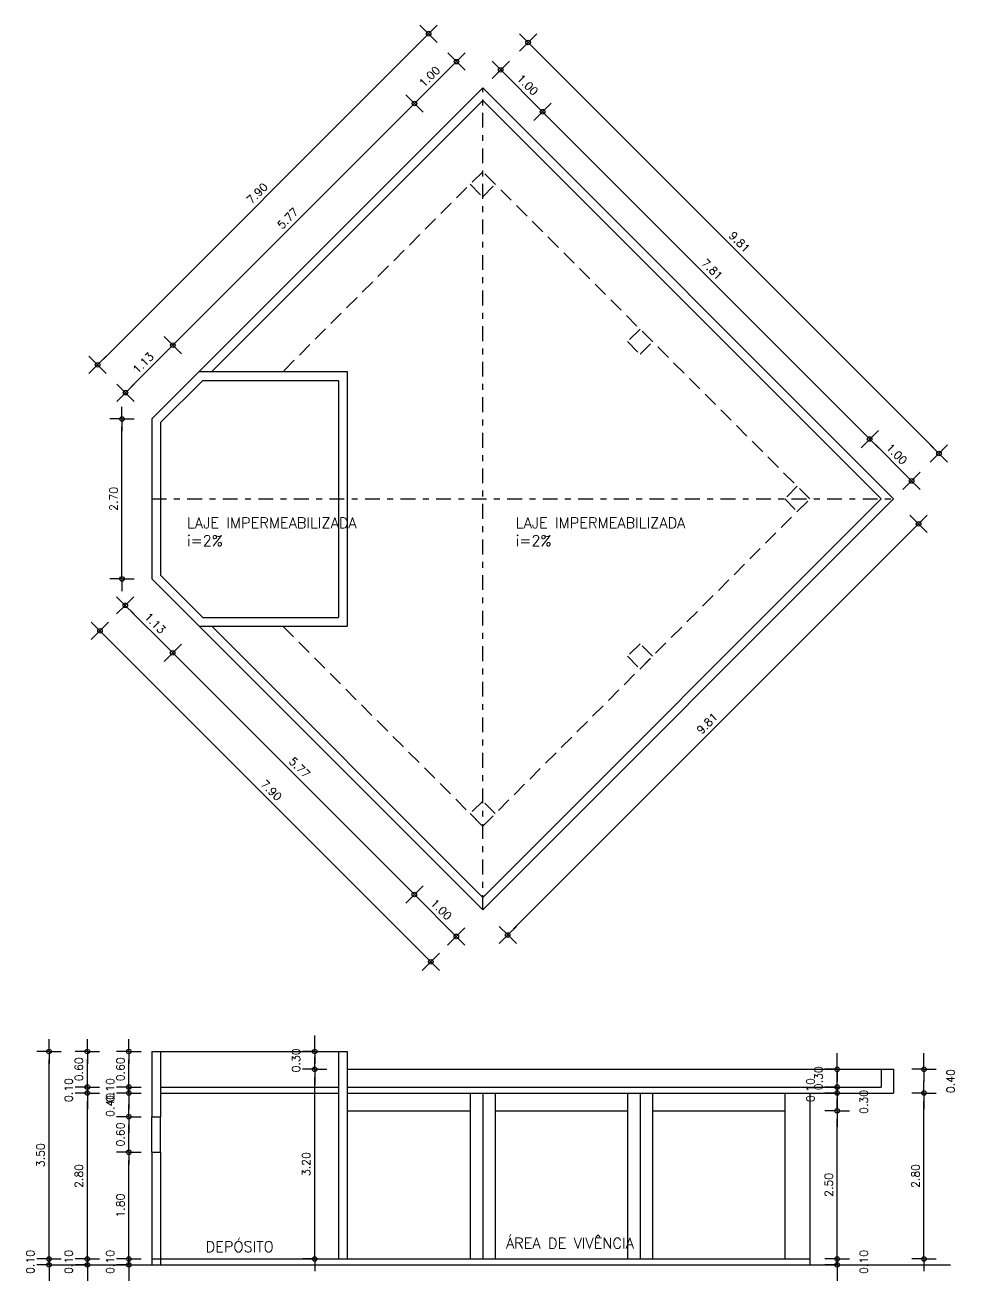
# Model space of a CAD drawing. Extents: x -599692 to 469028, y -9431878 to 9424999.
# Drawn here: x 2300.11 to 2315.82, y -463.92 to -442.73 of the extents above; entities that cross this region are included whole.
import ezdxf

# ---------------------------------------------------------------- set-up
doc = ezdxf.new("R2010")
doc.units = 0
doc.header["$LTSCALE"] = 0.5
doc.header["$MEASUREMENT"] = 0
doc.header["$PDMODE"] = 34
doc.linetypes.add('DASHDOT', pattern=[1, 0.5, -0.25, 0, -0.25])
doc.linetypes.add('DASHED', pattern=[0.75, 0.5, -0.25])
doc.layers.get('0').update_dxf_attribs({"linetype": 'CONTINUOUS'})
doc.layers.get('DEFPOINTS').update_dxf_attribs({"linetype": 'CONTINUOUS'})
for name, color, linetype in [('COTAS', 2, 'CONTINUOUS'), ('EIXO', 253, 'DASHDOT'), ('P1', 1, 'CONTINUOUS'), ('P3', 3, 'CONTINUOUS'), ('P4', 6, 'CONTINUOUS'), ('P6', 4, 'CONTINUOUS'), ('PROJEÇÃO', 1, 'DASHED'), ('TEXTO', 3, 'CONTINUOUS')]:
    doc.layers.add(name, color=color, linetype=linetype)
doc.styles.add('ROMANS', font='romans')
doc.dimstyles.new('BOLA50$0', dxfattribs={"dimscale": 0.5, "dimtxt": 0.25, "dimasz": 0.18, "dimexe": 0.18, "dimexo": 0.0625, "dimgap": 0.1, "dimtad": 1, "dimzin": 0, "dimdsep": 46, "dimtxsty": 'ROMANS', "dimblk1": 'BOLA', "dimblk2": 'BOLA', "dimsah": 1, "dimcen": 0.09, "dimse1": 1, "dimse2": 1, "dimclrt": 256, "dimadec": 0, "dimazin": 0, "dimtfac": 1, "dimtofl": 0, "dimtmove": 2, "dimatfit": 3, "dimldrblk": 'BOLA', "dimfxl": 1, "dimtolj": 1, "dimtzin": 0, "dimarcsym": 0})

# ---------------------------------------------------------------- blocks, each defined once
blk = doc.blocks.new('BOLA')
for q in [(-1.53, 0), (0, 1.53), (0, -1.53), (1.53, 0)]:
    blk.add_line((0, 0), q)
blk.add_circle((0, 0), 0.284)
blk = doc.blocks.new('*D313')
at = {"layer": 'COTAS', "color": 253, "lineweight": -2, "transparency": 16777216}
for p, q in [((2301.865, -463.413), (2301.865, -463.278)), ((2301.865, -463.783), (2301.865, -463.918))]:
    blk.add_line(p, q, dxfattribs=at)
at = {"layer": 'DEFPOINTS', "color": 0, "transparency": 16777216}
for p in [(2301.865, -463.548), (2302.252, -463.548), (2302.252, -463.648)]:
    blk.add_point(p, dxfattribs=at)
at = {"layer": 'COTAS', "color": 253, "lineweight": -2, "transparency": 16777216, "xscale": 0.135, "yscale": 0.135, "zscale": 0.135}
for p, rotation in [((2301.865, -463.548), 270), ((2301.865, -463.648), 90)]:
    blk.add_blockref('BOLA', p, dxfattribs=dict(at, rotation=rotation))
at = {"layer": 'COTAS', "transparency": 16777216, "insert": (2301.55, -463.598), "char_height": 0.135, "attachment_point": 5, "rotation": 90, "style": 'ROMANS'}
blk.add_mtext('\\A1;0.10', dxfattribs=at)
blk = doc.blocks.new('*D314')
at = {"layer": 'COTAS', "color": 253, "lineweight": -2, "transparency": 16777216}
blk.add_line((2301.865, -463.413), (2301.865, -461.883), dxfattribs=at)
at = {"layer": 'DEFPOINTS', "color": 0, "transparency": 16777216}
for p in [(2301.865, -461.748), (2302.252, -461.748), (2302.252, -463.548)]:
    blk.add_point(p, dxfattribs=at)
at = {"layer": 'COTAS', "color": 253, "lineweight": -2, "transparency": 16777216, "xscale": 0.135, "yscale": 0.135, "zscale": 0.135}
for p, rotation in [((2301.865, -461.748), 90), ((2301.865, -463.548), 270)]:
    blk.add_blockref('BOLA', p, dxfattribs=dict(at, rotation=rotation))
at = {"layer": 'COTAS', "transparency": 16777216, "insert": (2301.723, -462.648), "char_height": 0.135, "attachment_point": 5, "rotation": 90, "style": 'ROMANS'}
blk.add_mtext('\\A1;1.80', dxfattribs=at)
blk = doc.blocks.new('*D315')
at = {"layer": 'COTAS', "color": 253, "lineweight": -2, "transparency": 16777216}
blk.add_line((2301.865, -461.613), (2301.865, -461.283), dxfattribs=at)
at = {"layer": 'DEFPOINTS', "color": 0, "transparency": 16777216}
for p in [(2301.865, -461.148), (2302.252, -461.148), (2302.252, -461.748)]:
    blk.add_point(p, dxfattribs=at)
at = {"layer": 'COTAS', "color": 253, "lineweight": -2, "transparency": 16777216, "xscale": 0.135, "yscale": 0.135, "zscale": 0.135}
for p, rotation in [((2301.865, -461.148), 90), ((2301.865, -461.748), 270)]:
    blk.add_blockref('BOLA', p, dxfattribs=dict(at, rotation=rotation))
at = {"layer": 'COTAS', "transparency": 16777216, "insert": (2301.723, -461.448), "char_height": 0.135, "attachment_point": 5, "rotation": 90, "style": 'ROMANS'}
blk.add_mtext('\\A1;0.60', dxfattribs=at)
blk = doc.blocks.new('*D316')
at = {"layer": 'COTAS', "color": 253, "lineweight": -2, "transparency": 16777216}
for p, q in [((2301.865, -460.613), (2301.865, -460.478)), ((2301.865, -461.283), (2301.865, -461.418))]:
    blk.add_line(p, q, dxfattribs=at)
at = {"layer": 'DEFPOINTS', "color": 0, "transparency": 16777216}
for p in [(2301.865, -460.748), (2302.402, -460.748), (2302.252, -461.148)]:
    blk.add_point(p, dxfattribs=at)
at = {"layer": 'COTAS', "color": 253, "lineweight": -2, "transparency": 16777216, "xscale": 0.135, "yscale": 0.135, "zscale": 0.135}
for p, rotation in [((2301.865, -460.748), 270), ((2301.865, -461.148), 90)]:
    blk.add_blockref('BOLA', p, dxfattribs=dict(at, rotation=rotation))
at = {"layer": 'COTAS', "transparency": 16777216, "insert": (2301.55, -460.948), "char_height": 0.135, "attachment_point": 5, "rotation": 90, "style": 'ROMANS'}
blk.add_mtext('\\A1;0.40', dxfattribs=at)
blk = doc.blocks.new('*D317')
at = {"layer": 'COTAS', "color": 253, "lineweight": -2, "transparency": 16777216}
for p, q in [((2301.865, -460.513), (2301.865, -460.378)), ((2301.865, -460.883), (2301.865, -461.018))]:
    blk.add_line(p, q, dxfattribs=at)
at = {"layer": 'DEFPOINTS', "color": 0, "transparency": 16777216}
for p in [(2301.865, -460.648), (2302.402, -460.648), (2302.402, -460.748)]:
    blk.add_point(p, dxfattribs=at)
at = {"layer": 'COTAS', "color": 253, "lineweight": -2, "transparency": 16777216, "xscale": 0.135, "yscale": 0.135, "zscale": 0.135}
for p, rotation in [((2301.865, -460.648), 270), ((2301.865, -460.748), 90)]:
    blk.add_blockref('BOLA', p, dxfattribs=dict(at, rotation=rotation))
at = {"layer": 'COTAS', "transparency": 16777216, "insert": (2301.55, -460.698), "char_height": 0.135, "attachment_point": 5, "rotation": 90, "style": 'ROMANS'}
blk.add_mtext('\\A1;0.10', dxfattribs=at)
blk = doc.blocks.new('*D318')
at = {"layer": 'COTAS', "color": 253, "lineweight": -2, "transparency": 16777216}
blk.add_line((2301.865, -460.513), (2301.865, -460.183), dxfattribs=at)
at = {"layer": 'DEFPOINTS', "color": 0, "transparency": 16777216}
for p in [(2301.865, -460.048), (2302.252, -460.048), (2302.402, -460.648)]:
    blk.add_point(p, dxfattribs=at)
at = {"layer": 'COTAS', "color": 253, "lineweight": -2, "transparency": 16777216, "xscale": 0.135, "yscale": 0.135, "zscale": 0.135}
for p, rotation in [((2301.865, -460.048), 90), ((2301.865, -460.648), 270)]:
    blk.add_blockref('BOLA', p, dxfattribs=dict(at, rotation=rotation))
at = {"layer": 'COTAS', "transparency": 16777216, "insert": (2301.723, -460.348), "char_height": 0.135, "attachment_point": 5, "rotation": 90, "style": 'ROMANS'}
blk.add_mtext('\\A1;0.60', dxfattribs=at)
blk = doc.blocks.new('*D319')
at = {"layer": 'COTAS', "color": 253, "lineweight": -2, "transparency": 16777216}
for p, q in [((2301.165, -463.413), (2301.165, -463.278)), ((2301.165, -463.783), (2301.165, -463.918))]:
    blk.add_line(p, q, dxfattribs=at)
at = {"layer": 'DEFPOINTS', "color": 0, "transparency": 16777216}
for p in [(2301.165, -463.548), (2302.252, -463.548), (2302.252, -463.648)]:
    blk.add_point(p, dxfattribs=at)
at = {"layer": 'COTAS', "color": 253, "lineweight": -2, "transparency": 16777216, "xscale": 0.135, "yscale": 0.135, "zscale": 0.135}
for p, rotation in [((2301.165, -463.548), 270), ((2301.165, -463.648), 90)]:
    blk.add_blockref('BOLA', p, dxfattribs=dict(at, rotation=rotation))
at = {"layer": 'COTAS', "transparency": 16777216, "insert": (2300.85, -463.598), "char_height": 0.135, "attachment_point": 5, "rotation": 90, "style": 'ROMANS'}
blk.add_mtext('\\A1;0.10', dxfattribs=at)
blk = doc.blocks.new('*D320')
at = {"layer": 'COTAS', "color": 253, "lineweight": -2, "transparency": 16777216}
blk.add_line((2301.165, -463.413), (2301.165, -460.883), dxfattribs=at)
at = {"layer": 'DEFPOINTS', "color": 0, "transparency": 16777216}
for p in [(2301.165, -460.748), (2302.402, -460.748), (2302.252, -463.548)]:
    blk.add_point(p, dxfattribs=at)
at = {"layer": 'COTAS', "color": 253, "lineweight": -2, "transparency": 16777216, "xscale": 0.135, "yscale": 0.135, "zscale": 0.135}
for p, rotation in [((2301.165, -460.748), 90), ((2301.165, -463.548), 270)]:
    blk.add_blockref('BOLA', p, dxfattribs=dict(at, rotation=rotation))
at = {"layer": 'COTAS', "transparency": 16777216, "insert": (2301.022, -462.148), "char_height": 0.135, "attachment_point": 5, "rotation": 90, "style": 'ROMANS'}
blk.add_mtext('\\A1;2.80', dxfattribs=at)
blk = doc.blocks.new('*D321')
at = {"layer": 'COTAS', "color": 253, "lineweight": -2, "transparency": 16777216}
for p, q in [((2301.165, -460.513), (2301.165, -460.378)), ((2301.165, -460.883), (2301.165, -461.018))]:
    blk.add_line(p, q, dxfattribs=at)
at = {"layer": 'DEFPOINTS', "color": 0, "transparency": 16777216}
for p in [(2301.165, -460.648), (2302.402, -460.648), (2302.402, -460.748)]:
    blk.add_point(p, dxfattribs=at)
at = {"layer": 'COTAS', "color": 253, "lineweight": -2, "transparency": 16777216, "xscale": 0.135, "yscale": 0.135, "zscale": 0.135}
for p, rotation in [((2301.165, -460.648), 270), ((2301.165, -460.748), 90)]:
    blk.add_blockref('BOLA', p, dxfattribs=dict(at, rotation=rotation))
at = {"layer": 'COTAS', "transparency": 16777216, "insert": (2300.85, -460.698), "char_height": 0.135, "attachment_point": 5, "rotation": 90, "style": 'ROMANS'}
blk.add_mtext('\\A1;0.10', dxfattribs=at)
blk = doc.blocks.new('*D322')
at = {"layer": 'COTAS', "color": 253, "lineweight": -2, "transparency": 16777216}
blk.add_line((2301.165, -460.513), (2301.165, -460.183), dxfattribs=at)
at = {"layer": 'DEFPOINTS', "color": 0, "transparency": 16777216}
for p in [(2301.165, -460.048), (2302.402, -460.048), (2302.402, -460.648)]:
    blk.add_point(p, dxfattribs=at)
at = {"layer": 'COTAS', "color": 253, "lineweight": -2, "transparency": 16777216, "xscale": 0.135, "yscale": 0.135, "zscale": 0.135}
for p, rotation in [((2301.165, -460.048), 90), ((2301.165, -460.648), 270)]:
    blk.add_blockref('BOLA', p, dxfattribs=dict(at, rotation=rotation))
at = {"layer": 'COTAS', "transparency": 16777216, "insert": (2301.022, -460.348), "char_height": 0.135, "attachment_point": 5, "rotation": 90, "style": 'ROMANS'}
blk.add_mtext('\\A1;0.60', dxfattribs=at)
blk = doc.blocks.new('*D323')
at = {"layer": 'COTAS', "color": 253, "lineweight": -2, "transparency": 16777216}
for p, q in [((2300.518, -463.413), (2300.518, -463.278)), ((2300.518, -463.783), (2300.518, -463.918))]:
    blk.add_line(p, q, dxfattribs=at)
at = {"layer": 'DEFPOINTS', "color": 0, "transparency": 16777216}
for p in [(2300.518, -463.548), (2302.402, -463.548), (2302.402, -463.648)]:
    blk.add_point(p, dxfattribs=at)
at = {"layer": 'COTAS', "color": 253, "lineweight": -2, "transparency": 16777216, "xscale": 0.135, "yscale": 0.135, "zscale": 0.135}
for p, rotation in [((2300.518, -463.548), 270), ((2300.518, -463.648), 90)]:
    blk.add_blockref('BOLA', p, dxfattribs=dict(at, rotation=rotation))
at = {"layer": 'COTAS', "transparency": 16777216, "insert": (2300.203, -463.598), "char_height": 0.135, "attachment_point": 5, "rotation": 90, "style": 'ROMANS'}
blk.add_mtext('\\A1;0.10', dxfattribs=at)
blk = doc.blocks.new('*D324')
at = {"layer": 'COTAS', "color": 253, "lineweight": -2, "transparency": 16777216}
blk.add_line((2300.518, -463.413), (2300.518, -460.183), dxfattribs=at)
at = {"layer": 'DEFPOINTS', "color": 0, "transparency": 16777216}
for p in [(2300.518, -460.048), (2302.252, -460.048), (2302.402, -463.548)]:
    blk.add_point(p, dxfattribs=at)
at = {"layer": 'COTAS', "color": 253, "lineweight": -2, "transparency": 16777216, "xscale": 0.135, "yscale": 0.135, "zscale": 0.135}
for p, rotation in [((2300.518, -460.048), 90), ((2300.518, -463.548), 270)]:
    blk.add_blockref('BOLA', p, dxfattribs=dict(at, rotation=rotation))
at = {"layer": 'COTAS', "transparency": 16777216, "insert": (2300.376, -461.798), "char_height": 0.135, "attachment_point": 5, "rotation": 90, "style": 'ROMANS'}
blk.add_mtext('\\A1;3.50', dxfattribs=at)
blk = doc.blocks.new('*D325')
at = {"layer": 'COTAS', "color": 253, "lineweight": -2, "transparency": 16777216}
for p, q in [((2313.821, -463.413), (2313.821, -463.278)), ((2313.821, -463.783), (2313.821, -463.918))]:
    blk.add_line(p, q, dxfattribs=at)
at = {"layer": 'DEFPOINTS', "color": 0, "transparency": 16777216}
for p in [(2313.359, -463.548), (2313.821, -463.548), (2313.359, -463.648)]:
    blk.add_point(p, dxfattribs=at)
at = {"layer": 'COTAS', "color": 253, "lineweight": -2, "transparency": 16777216, "xscale": 0.135, "yscale": 0.135, "zscale": 0.135}
for p, rotation in [((2313.821, -463.548), 270), ((2313.821, -463.648), 90)]:
    blk.add_blockref('BOLA', p, dxfattribs=dict(at, rotation=rotation))
at = {"layer": 'COTAS', "transparency": 16777216, "insert": (2314.271, -463.598), "char_height": 0.135, "attachment_point": 5, "rotation": 90, "style": 'ROMANS'}
blk.add_mtext('\\A1;0.10', dxfattribs=at)
blk = doc.blocks.new('*D326')
at = {"layer": 'COTAS', "color": 253, "lineweight": -2, "transparency": 16777216}
blk.add_line((2313.821, -463.413), (2313.821, -461.183), dxfattribs=at)
at = {"layer": 'DEFPOINTS', "color": 0, "transparency": 16777216}
for p in [(2312.935, -461.048), (2313.821, -461.048), (2313.359, -463.548)]:
    blk.add_point(p, dxfattribs=at)
at = {"layer": 'COTAS', "color": 253, "lineweight": -2, "transparency": 16777216, "xscale": 0.135, "yscale": 0.135, "zscale": 0.135}
for p, rotation in [((2313.821, -461.048), 90), ((2313.821, -463.548), 270)]:
    blk.add_blockref('BOLA', p, dxfattribs=dict(at, rotation=rotation))
at = {"layer": 'COTAS', "transparency": 16777216, "insert": (2313.679, -462.298), "char_height": 0.135, "attachment_point": 5, "rotation": 90, "style": 'ROMANS'}
blk.add_mtext('\\A1;2.50', dxfattribs=at)
blk = doc.blocks.new('*D327')
at = {"layer": 'COTAS', "color": 253, "lineweight": -2, "transparency": 16777216}
for p, q in [((2313.821, -460.613), (2313.821, -460.478)), ((2313.821, -461.183), (2313.821, -461.318))]:
    blk.add_line(p, q, dxfattribs=at)
at = {"layer": 'DEFPOINTS', "color": 0, "transparency": 16777216}
for p in [(2312.935, -460.748), (2313.821, -460.748), (2312.935, -461.048)]:
    blk.add_point(p, dxfattribs=at)
at = {"layer": 'COTAS', "color": 253, "lineweight": -2, "transparency": 16777216, "xscale": 0.135, "yscale": 0.135, "zscale": 0.135}
for p, rotation in [((2313.821, -460.748), 270), ((2313.821, -461.048), 90)]:
    blk.add_blockref('BOLA', p, dxfattribs=dict(at, rotation=rotation))
at = {"layer": 'COTAS', "transparency": 16777216, "insert": (2314.271, -460.898), "char_height": 0.135, "attachment_point": 5, "rotation": 90, "style": 'ROMANS'}
blk.add_mtext('\\A1;0.30', dxfattribs=at)
blk = doc.blocks.new('*D328')
at = {"layer": 'COTAS', "color": 253, "lineweight": -2, "transparency": 16777216}
for p, q in [((2313.821, -460.513), (2313.821, -460.378)), ((2313.821, -460.883), (2313.821, -461.018))]:
    blk.add_line(p, q, dxfattribs=at)
at = {"layer": 'DEFPOINTS', "color": 0, "transparency": 16777216}
for p in [(2312.935, -460.748), (2313.821, -460.648), (2314.561, -460.648)]:
    blk.add_point(p, dxfattribs=at)
at = {"layer": 'COTAS', "color": 253, "lineweight": -2, "transparency": 16777216, "xscale": 0.135, "yscale": 0.135, "zscale": 0.135}
for p, rotation in [((2313.821, -460.648), 270), ((2313.821, -460.748), 90)]:
    blk.add_blockref('BOLA', p, dxfattribs=dict(at, rotation=rotation))
at = {"layer": 'COTAS', "transparency": 16777216, "insert": (2313.371, -460.698), "char_height": 0.135, "attachment_point": 5, "rotation": 90, "style": 'ROMANS'}
blk.add_mtext('\\A1;0.10', dxfattribs=at)
blk = doc.blocks.new('*D329')
at = {"layer": 'COTAS', "color": 253, "lineweight": -2, "transparency": 16777216}
for p, q in [((2313.821, -460.213), (2313.821, -460.078)), ((2313.821, -460.783), (2313.821, -460.918))]:
    blk.add_line(p, q, dxfattribs=at)
at = {"layer": 'DEFPOINTS', "color": 0, "transparency": 16777216}
for p in [(2313.821, -460.348), (2314.561, -460.348), (2314.561, -460.648)]:
    blk.add_point(p, dxfattribs=at)
at = {"layer": 'COTAS', "color": 253, "lineweight": -2, "transparency": 16777216, "xscale": 0.135, "yscale": 0.135, "zscale": 0.135}
for p, rotation in [((2313.821, -460.348), 270), ((2313.821, -460.648), 90)]:
    blk.add_blockref('BOLA', p, dxfattribs=dict(at, rotation=rotation))
at = {"layer": 'COTAS', "transparency": 16777216, "insert": (2313.506, -460.498), "char_height": 0.135, "attachment_point": 5, "rotation": 90, "style": 'ROMANS'}
blk.add_mtext('\\A1;0.30', dxfattribs=at)
blk = doc.blocks.new('*D330')
at = {"layer": 'COTAS', "color": 253, "lineweight": -2, "transparency": 16777216}
blk.add_line((2315.286, -463.413), (2315.286, -460.883), dxfattribs=at)
at = {"layer": 'DEFPOINTS', "color": 0, "transparency": 16777216}
for p in [(2312.935, -460.748), (2315.286, -460.748), (2313.359, -463.548)]:
    blk.add_point(p, dxfattribs=at)
at = {"layer": 'COTAS', "color": 253, "lineweight": -2, "transparency": 16777216, "xscale": 0.135, "yscale": 0.135, "zscale": 0.135}
for p, rotation in [((2315.286, -460.748), 90), ((2315.286, -463.548), 270)]:
    blk.add_blockref('BOLA', p, dxfattribs=dict(at, rotation=rotation))
at = {"layer": 'COTAS', "transparency": 16777216, "insert": (2315.144, -462.148), "char_height": 0.135, "attachment_point": 5, "rotation": 90, "style": 'ROMANS'}
blk.add_mtext('\\A1;2.80', dxfattribs=at)
blk = doc.blocks.new('*D331')
at = {"layer": 'COTAS', "color": 253, "lineweight": -2, "transparency": 16777216}
for p, q in [((2315.286, -460.213), (2315.286, -460.078)), ((2315.286, -460.883), (2315.286, -461.018))]:
    blk.add_line(p, q, dxfattribs=at)
at = {"layer": 'DEFPOINTS', "color": 0, "transparency": 16777216}
for p in [(2314.774, -460.348), (2315.286, -460.348), (2312.935, -460.748)]:
    blk.add_point(p, dxfattribs=at)
at = {"layer": 'COTAS', "color": 253, "lineweight": -2, "transparency": 16777216, "xscale": 0.135, "yscale": 0.135, "zscale": 0.135}
for p, rotation in [((2315.286, -460.348), 270), ((2315.286, -460.748), 90)]:
    blk.add_blockref('BOLA', p, dxfattribs=dict(at, rotation=rotation))
at = {"layer": 'COTAS', "transparency": 16777216, "insert": (2315.736, -460.548), "char_height": 0.135, "attachment_point": 5, "rotation": 90, "style": 'ROMANS'}
blk.add_mtext('\\A1;0.40', dxfattribs=at)
blk = doc.blocks.new('*D332')
at = {"layer": 'COTAS', "color": 253, "lineweight": -2, "transparency": 16777216}
blk.add_line((2305.002, -463.413), (2305.002, -460.483), dxfattribs=at)
at = {"layer": 'DEFPOINTS', "color": 0, "transparency": 16777216}
for p in [(2305.002, -460.348), (2305.552, -460.348), (2305.552, -463.548)]:
    blk.add_point(p, dxfattribs=at)
at = {"layer": 'COTAS', "color": 253, "lineweight": -2, "transparency": 16777216, "xscale": 0.135, "yscale": 0.135, "zscale": 0.135}
for p, rotation in [((2305.002, -460.348), 90), ((2305.002, -463.548), 270)]:
    blk.add_blockref('BOLA', p, dxfattribs=dict(at, rotation=rotation))
at = {"layer": 'COTAS', "transparency": 16777216, "insert": (2304.859, -461.948), "char_height": 0.135, "attachment_point": 5, "rotation": 90, "style": 'ROMANS'}
blk.add_mtext('\\A1;3.20', dxfattribs=at)
blk = doc.blocks.new('*D333')
at = {"layer": 'COTAS', "color": 253, "lineweight": -2, "transparency": 16777216}
for p, q in [((2305.002, -459.913), (2305.002, -459.778)), ((2305.002, -460.483), (2305.002, -460.618))]:
    blk.add_line(p, q, dxfattribs=at)
at = {"layer": 'DEFPOINTS', "color": 0, "transparency": 16777216}
for p in [(2305.002, -460.048), (2305.402, -460.048), (2305.552, -460.348)]:
    blk.add_point(p, dxfattribs=at)
at = {"layer": 'COTAS', "color": 253, "lineweight": -2, "transparency": 16777216, "xscale": 0.135, "yscale": 0.135, "zscale": 0.135}
for p, rotation in [((2305.002, -460.048), 270), ((2305.002, -460.348), 90)]:
    blk.add_blockref('BOLA', p, dxfattribs=dict(at, rotation=rotation))
at = {"layer": 'COTAS', "transparency": 16777216, "insert": (2304.687, -460.198), "char_height": 0.135, "attachment_point": 5, "rotation": 90, "style": 'ROMANS'}
blk.add_mtext('\\A1;0.30', dxfattribs=at)
blk = doc.blocks.new('*D334')
at = {"layer": 'COTAS', "color": 253, "lineweight": -2, "transparency": 16777216}
blk.add_line((2301.75, -451.939), (2301.75, -449.51), dxfattribs=at)
at = {"layer": 'DEFPOINTS', "color": 0, "transparency": 16777216}
for p in [(2301.75, -449.375), (2302.252, -449.375), (2302.252, -452.074)]:
    blk.add_point(p, dxfattribs=at)
at = {"layer": 'COTAS', "color": 253, "lineweight": -2, "transparency": 16777216, "xscale": 0.135, "yscale": 0.135, "zscale": 0.135}
for p, rotation in [((2301.75, -449.375), 90), ((2301.75, -452.074), 270)]:
    blk.add_blockref('BOLA', p, dxfattribs=dict(at, rotation=rotation))
at = {"layer": 'COTAS', "transparency": 16777216, "insert": (2301.608, -450.724), "char_height": 0.135, "attachment_point": 5, "rotation": 90, "style": 'ROMANS'}
blk.add_mtext('\\A1;2.70', dxfattribs=at)
blk = doc.blocks.new('*D335')
at = {"layer": 'COTAS', "color": 253, "lineweight": -2, "transparency": 16777216}
blk.add_line((2301.905, -448.836), (2302.514, -448.227), dxfattribs=at)
at = {"layer": 'DEFPOINTS', "color": 0, "transparency": 16777216}
for p in [(2302.609, -448.131), (2303.053, -448.574), (2302.252, -449.375)]:
    blk.add_point(p, dxfattribs=at)
at = {"layer": 'COTAS', "color": 253, "lineweight": -2, "transparency": 16777216, "xscale": 0.135, "yscale": 0.135, "zscale": 0.135}
for p, rotation in [((2302.609, -448.131), 45.00000000002645), ((2301.809, -448.932), 225.0000000000265)]:
    blk.add_blockref('BOLA', p, dxfattribs=dict(at, rotation=rotation))
at = {"layer": 'COTAS', "transparency": 16777216, "insert": (2302.108, -448.431), "char_height": 0.135, "attachment_point": 5, "rotation": 45, "style": 'ROMANS'}
blk.add_mtext('\\A1;1.13', dxfattribs=at)
blk = doc.blocks.new('*D336')
at = {"layer": 'COTAS', "color": 253, "lineweight": -2, "transparency": 16777216}
blk.add_line((2302.705, -448.036), (2306.592, -444.148), dxfattribs=at)
at = {"layer": 'DEFPOINTS', "color": 0, "transparency": 16777216}
for p in [(2306.688, -444.053), (2307.838, -445.203), (2303.053, -448.574)]:
    blk.add_point(p, dxfattribs=at)
at = {"layer": 'COTAS', "color": 253, "lineweight": -2, "transparency": 16777216, "xscale": 0.135, "yscale": 0.135, "zscale": 0.135}
for p, rotation in [((2306.688, -444.053), 45.00000000002645), ((2302.609, -448.131), 225.0000000000265)]:
    blk.add_blockref('BOLA', p, dxfattribs=dict(at, rotation=rotation))
at = {"layer": 'COTAS', "transparency": 16777216, "insert": (2304.548, -445.991), "char_height": 0.135, "attachment_point": 5, "rotation": 45, "style": 'ROMANS'}
blk.add_mtext('\\A1;5.77', dxfattribs=at)
blk = doc.blocks.new('*D337')
at = {"layer": 'COTAS', "color": 253, "lineweight": -2, "transparency": 16777216}
blk.add_line((2306.783, -443.957), (2307.299, -443.441), dxfattribs=at)
at = {"layer": 'DEFPOINTS', "color": 0, "transparency": 16777216}
for p in [(2307.395, -443.346), (2307.838, -443.789), (2307.838, -445.203)]:
    blk.add_point(p, dxfattribs=at)
at = {"layer": 'COTAS', "color": 253, "lineweight": -2, "transparency": 16777216, "xscale": 0.135, "yscale": 0.135, "zscale": 0.135}
for p, rotation in [((2307.395, -443.346), 45.00000000002645), ((2306.688, -444.053), 225.0000000000265)]:
    blk.add_blockref('BOLA', p, dxfattribs=dict(at, rotation=rotation))
at = {"layer": 'COTAS', "transparency": 16777216, "insert": (2306.941, -443.599), "char_height": 0.135, "attachment_point": 5, "rotation": 45, "style": 'ROMANS'}
blk.add_mtext('\\A1;1.00', dxfattribs=at)
blk = doc.blocks.new('*D338')
at = {"layer": 'COTAS', "color": 253, "lineweight": -2, "transparency": 16777216}
blk.add_line((2308.237, -443.581), (2308.753, -444.097), dxfattribs=at)
at = {"layer": 'DEFPOINTS', "color": 0, "transparency": 16777216}
for p in [(2307.838, -443.789), (2308.849, -444.192), (2308.545, -444.496)]:
    blk.add_point(p, dxfattribs=at)
at = {"layer": 'COTAS', "color": 253, "lineweight": -2, "transparency": 16777216, "xscale": 0.135, "yscale": 0.135, "zscale": 0.135}
for p, rotation in [((2308.142, -443.485), 135.0000000000254), ((2308.849, -444.192), 315.0000000000254)]:
    blk.add_blockref('BOLA', p, dxfattribs=dict(at, rotation=rotation))
at = {"layer": 'COTAS', "transparency": 16777216, "insert": (2308.596, -443.738), "char_height": 0.135, "attachment_point": 5, "rotation": 315, "style": 'ROMANS'}
blk.add_mtext('\\A1;1.00', dxfattribs=at)
blk = doc.blocks.new('*D339')
at = {"layer": 'COTAS', "color": 253, "lineweight": -2, "transparency": 16777216}
blk.add_line((2308.944, -444.288), (2314.275, -449.618), dxfattribs=at)
at = {"layer": 'DEFPOINTS', "color": 0, "transparency": 16777216}
for p in [(2308.545, -444.496), (2314.37, -449.714), (2313.359, -450.724)]:
    blk.add_point(p, dxfattribs=at)
at = {"layer": 'COTAS', "color": 253, "lineweight": -2, "transparency": 16777216, "xscale": 0.135, "yscale": 0.135, "zscale": 0.135}
for p, rotation in [((2308.849, -444.192), 135.0000000000254), ((2314.37, -449.714), 315.0000000000254)]:
    blk.add_blockref('BOLA', p, dxfattribs=dict(at, rotation=rotation))
at = {"layer": 'COTAS', "transparency": 16777216, "insert": (2311.71, -446.852), "char_height": 0.135, "attachment_point": 5, "rotation": 315, "style": 'ROMANS'}
blk.add_mtext('\\A1;7.81', dxfattribs=at)
blk = doc.blocks.new('*D340')
at = {"layer": 'COTAS', "color": 253, "lineweight": -2, "transparency": 16777216}
blk.add_line((2314.466, -449.809), (2314.982, -450.325), dxfattribs=at)
at = {"layer": 'DEFPOINTS', "color": 0, "transparency": 16777216}
for p in [(2315.077, -450.421), (2313.359, -450.724), (2314.774, -450.724)]:
    blk.add_point(p, dxfattribs=at)
at = {"layer": 'COTAS', "color": 253, "lineweight": -2, "transparency": 16777216, "xscale": 0.135, "yscale": 0.135, "zscale": 0.135}
for p, rotation in [((2314.37, -449.714), 135.0000000000254), ((2315.077, -450.421), 315.0000000000254)]:
    blk.add_blockref('BOLA', p, dxfattribs=dict(at, rotation=rotation))
at = {"layer": 'COTAS', "transparency": 16777216, "insert": (2314.825, -449.966), "char_height": 0.135, "attachment_point": 5, "rotation": 315, "style": 'ROMANS'}
blk.add_mtext('\\A1;1.00', dxfattribs=at)
blk = doc.blocks.new('*D341')
at = {"layer": 'COTAS', "color": 253, "lineweight": -2, "transparency": 16777216}
blk.add_line((2308.699, -443.119), (2315.444, -449.863), dxfattribs=at)
at = {"layer": 'DEFPOINTS', "color": 0, "transparency": 16777216}
for p in [(2307.838, -443.789), (2315.539, -449.959), (2314.774, -450.724)]:
    blk.add_point(p, dxfattribs=at)
at = {"layer": 'COTAS', "color": 253, "lineweight": -2, "transparency": 16777216, "xscale": 0.135, "yscale": 0.135, "zscale": 0.135}
for p, rotation in [((2308.604, -443.023), 135.0000000000028), ((2315.539, -449.959), 315.0000000000028)]:
    blk.add_blockref('BOLA', p, dxfattribs=dict(at, rotation=rotation))
at = {"layer": 'COTAS', "transparency": 16777216, "insert": (2312.172, -446.39), "char_height": 0.135, "attachment_point": 5, "rotation": 315, "style": 'ROMANS'}
blk.add_mtext('\\A1;9.81', dxfattribs=at)
blk = doc.blocks.new('*D342')
at = {"layer": 'COTAS', "color": 253, "lineweight": -2, "transparency": 16777216}
blk.add_line((2301.901, -452.616), (2302.511, -453.225), dxfattribs=at)
at = {"layer": 'DEFPOINTS', "color": 0, "transparency": 16777216}
for p in [(2302.252, -452.074), (2303.053, -452.874), (2302.606, -453.321)]:
    blk.add_point(p, dxfattribs=at)
at = {"layer": 'COTAS', "color": 253, "lineweight": -2, "transparency": 16777216, "xscale": 0.135, "yscale": 0.135, "zscale": 0.135}
for p, rotation in [((2301.806, -452.52), 134.9999999999939), ((2302.606, -453.321), 314.9999999999939)]:
    blk.add_blockref('BOLA', p, dxfattribs=dict(at, rotation=rotation))
at = {"layer": 'COTAS', "transparency": 16777216, "insert": (2302.307, -452.82), "char_height": 0.135, "attachment_point": 5, "rotation": 315, "style": 'ROMANS'}
blk.add_mtext('\\A1;1.13', dxfattribs=at)
blk = doc.blocks.new('*D343')
at = {"layer": 'COTAS', "color": 253, "lineweight": -2, "transparency": 16777216}
blk.add_line((2302.702, -453.416), (2306.589, -457.304), dxfattribs=at)
at = {"layer": 'DEFPOINTS', "color": 0, "transparency": 16777216}
for p in [(2303.053, -452.874), (2307.838, -456.246), (2306.685, -457.399)]:
    blk.add_point(p, dxfattribs=at)
at = {"layer": 'COTAS', "color": 253, "lineweight": -2, "transparency": 16777216, "xscale": 0.135, "yscale": 0.135, "zscale": 0.135}
for p, rotation in [((2302.606, -453.321), 134.9999999999939), ((2306.685, -457.399), 314.9999999999939)]:
    blk.add_blockref('BOLA', p, dxfattribs=dict(at, rotation=rotation))
at = {"layer": 'COTAS', "transparency": 16777216, "insert": (2304.746, -455.259), "char_height": 0.135, "attachment_point": 5, "rotation": 315, "style": 'ROMANS'}
blk.add_mtext('\\A1;5.77', dxfattribs=at)
blk = doc.blocks.new('*D344')
at = {"layer": 'COTAS', "color": 253, "lineweight": -2, "transparency": 16777216}
blk.add_line((2306.78, -457.495), (2307.296, -458.011), dxfattribs=at)
at = {"layer": 'DEFPOINTS', "color": 0, "transparency": 16777216}
for p in [(2307.838, -456.246), (2307.838, -457.66), (2307.392, -458.106)]:
    blk.add_point(p, dxfattribs=at)
at = {"layer": 'COTAS', "color": 253, "lineweight": -2, "transparency": 16777216, "xscale": 0.135, "yscale": 0.135, "zscale": 0.135}
for p, rotation in [((2306.685, -457.399), 134.9999999999939), ((2307.392, -458.106), 314.9999999999939)]:
    blk.add_blockref('BOLA', p, dxfattribs=dict(at, rotation=rotation))
at = {"layer": 'COTAS', "transparency": 16777216, "insert": (2307.139, -457.652), "char_height": 0.135, "attachment_point": 5, "rotation": 315, "style": 'ROMANS'}
blk.add_mtext('\\A1;1.00', dxfattribs=at)
blk = doc.blocks.new('*D345')
at = {"layer": 'COTAS', "color": 253, "lineweight": -2, "transparency": 16777216}
blk.add_line((2301.473, -453.044), (2306.868, -458.439), dxfattribs=at)
at = {"layer": 'DEFPOINTS', "color": 0, "transparency": 16777216}
for p in [(2302.252, -452.074), (2307.838, -457.66), (2306.963, -458.535)]:
    blk.add_point(p, dxfattribs=at)
at = {"layer": 'COTAS', "color": 253, "lineweight": -2, "transparency": 16777216, "xscale": 0.135, "yscale": 0.135, "zscale": 0.135}
for p, rotation in [((2301.378, -452.949), 134.9999999999985), ((2306.963, -458.535), 314.9999999999985)]:
    blk.add_blockref('BOLA', p, dxfattribs=dict(at, rotation=rotation))
at = {"layer": 'COTAS', "transparency": 16777216, "insert": (2304.271, -455.641), "char_height": 0.135, "attachment_point": 5, "rotation": 315, "style": 'ROMANS'}
blk.add_mtext('\\A1;7.90', dxfattribs=at)
blk = doc.blocks.new('*D346')
at = {"layer": 'COTAS', "color": 253, "lineweight": -2, "transparency": 16777216}
blk.add_line((2308.355, -457.986), (2315.1, -451.242), dxfattribs=at)
at = {"layer": 'DEFPOINTS', "color": 0, "transparency": 16777216}
for p in [(2314.774, -450.724), (2315.195, -451.146), (2307.838, -457.66)]:
    blk.add_point(p, dxfattribs=at)
at = {"layer": 'COTAS', "color": 253, "lineweight": -2, "transparency": 16777216, "xscale": 0.135, "yscale": 0.135, "zscale": 0.135}
for p, rotation in [((2315.195, -451.146), 44.9999999999993), ((2308.26, -458.082), 224.9999999999993)]:
    blk.add_blockref('BOLA', p, dxfattribs=dict(at, rotation=rotation))
at = {"layer": 'COTAS', "transparency": 16777216, "insert": (2311.627, -454.513), "char_height": 0.135, "attachment_point": 5, "rotation": 45, "style": 'ROMANS'}
blk.add_mtext('\\A1;9.81', dxfattribs=at)
blk = doc.blocks.new('*D347')
at = {"layer": 'COTAS', "color": 253, "lineweight": -2, "transparency": 16777216}
blk.add_line((2301.435, -448.366), (2306.83, -442.972), dxfattribs=at)
at = {"layer": 'DEFPOINTS', "color": 0, "transparency": 16777216}
for p in [(2306.925, -442.876), (2307.838, -443.789), (2302.252, -449.375)]:
    blk.add_point(p, dxfattribs=at)
at = {"layer": 'COTAS', "color": 253, "lineweight": -2, "transparency": 16777216, "xscale": 0.135, "yscale": 0.135, "zscale": 0.135}
for p, rotation in [((2306.925, -442.876), 45.00000000000436), ((2301.339, -448.462), 225.0000000000043)]:
    blk.add_blockref('BOLA', p, dxfattribs=dict(at, rotation=rotation))
at = {"layer": 'COTAS', "transparency": 16777216, "insert": (2304.032, -445.568), "char_height": 0.135, "attachment_point": 5, "rotation": 45, "style": 'ROMANS'}
blk.add_mtext('\\A1;7.90', dxfattribs=at)

msp = doc.modelspace()

# ---------------------------------------------------------------- linework, layer by layer
at = {"layer": 'EIXO'}
for p, q in [((2307.838, -457.66), (2307.838, -443.789)), ((2302.252, -450.724), (2314.774, -450.724))]:
    msp.add_line(p, q, dxfattribs=at)
at = {"layer": 'P1'}
for p, q in [((2302.402, -460.048), (2305.402, -460.048)), ((2305.552, -460.348), (2314.561, -460.348)), ((2302.252, -461.748), (2302.252, -461.148)), ((2302.402, -461.748), (2302.402, -461.148))]:
    msp.add_line(p, q, dxfattribs=at)
at = {"layer": 'P3'}
for p, q in [((2307.626, -460.748), (2307.626, -463.548)), ((2307.838, -460.748), (2307.838, -463.548)), ((2308.05, -460.748), (2308.05, -463.548)), ((2305.552, -461.048), (2307.626, -461.048))]:
    msp.add_line(p, q, dxfattribs=at)
at = {"layer": 'P4'}
for p, q in [((2310.28, -460.748), (2310.28, -463.548)), ((2310.493, -460.748), (2310.493, -463.548)), ((2310.705, -460.748), (2310.705, -463.548)), ((2308.05, -461.048), (2310.28, -461.048)), ((2310.705, -461.048), (2312.935, -461.048))]:
    msp.add_line(p, q, dxfattribs=at)
at = {"layer": 'P6'}
for p, q in [((2307.838, -443.789), (2303.053, -448.574)), ((2314.774, -450.724), (2307.838, -443.789)), ((2307.838, -444.001), (2303.265, -448.574)), ((2314.561, -450.724), (2307.838, -444.001)), ((2303.053, -448.574), (2302.252, -449.375)), ((2303.115, -448.724), (2302.402, -449.437)), ((2303.053, -448.574), (2305.552, -448.574)), ((2303.115, -448.724), (2305.402, -448.724)), ((2305.402, -448.724), (2305.402, -452.724)), ((2305.552, -448.574), (2305.552, -452.874)), ((2302.252, -449.375), (2302.252, -452.074)), ((2302.402, -449.437), (2302.402, -452.012)), ((2307.838, -457.66), (2314.774, -450.724)), ((2307.838, -457.448), (2314.561, -450.724)), ((2302.252, -452.074), (2303.053, -452.874)), ((2302.402, -452.012), (2303.115, -452.724)), ((2303.115, -452.724), (2305.402, -452.724)), ((2303.053, -452.874), (2307.838, -457.66)), ((2303.053, -452.874), (2305.552, -452.874)), ((2303.265, -452.874), (2307.838, -457.448)), ((2302.252, -460.048), (2302.252, -461.148)), ((2302.252, -460.048), (2302.402, -460.048)), ((2302.402, -460.048), (2302.402, -461.148)), ((2305.402, -460.048), (2305.402, -463.548)), ((2305.402, -460.048), (2305.552, -460.048)), ((2305.552, -460.048), (2305.552, -463.548)), ((2314.561, -460.348), (2314.561, -460.648)), ((2314.561, -460.348), (2314.774, -460.348)), ((2314.774, -460.348), (2314.774, -460.748)), ((2302.402, -460.648), (2305.402, -460.648)), ((2302.402, -460.748), (2305.402, -460.748)), ((2305.552, -460.648), (2314.561, -460.648)), ((2305.552, -460.748), (2314.774, -460.748)), ((2312.935, -460.748), (2312.935, -463.548)), ((2313.359, -460.748), (2313.359, -463.648)), ((2302.252, -461.148), (2302.402, -461.148)), ((2302.252, -461.748), (2302.402, -461.748)), ((2302.252, -461.748), (2302.252, -463.648)), ((2302.402, -461.748), (2302.402, -463.648)), ((2302.252, -463.548), (2313.359, -463.548)), ((2300.518, -463.648), (2315.731, -463.648))]:
    msp.add_line(p, q, dxfattribs=at)
at = {"layer": 'PROJEÇÃO'}
for p, q in [((2307.838, -445.203), (2304.467, -448.574)), ((2313.359, -450.724), (2307.838, -445.203)), ((2307.838, -456.246), (2313.359, -450.724)), ((2304.467, -452.874), (2307.838, -456.246))]:
    msp.add_line(p, q, dxfattribs=at)
for points in [[(2307.838, -445.627), (2308.05, -445.415), (2307.838, -445.203), (2307.626, -445.415)], [(2310.493, -448.282), (2310.705, -448.07), (2310.493, -447.858), (2310.28, -448.07)], [(2313.147, -450.937), (2313.359, -450.724), (2313.147, -450.512), (2312.935, -450.724)], [(2310.493, -453.591), (2310.705, -453.379), (2310.493, -453.167), (2310.28, -453.379)], [(2307.838, -456.246), (2308.05, -456.034), (2307.838, -455.822), (2307.626, -456.034)]]:
    msp.add_lwpolyline(points, close=True, dxfattribs=at)

# ---------------------------------------------------------------- texts
at = {"layer": 'TEXTO', "char_height": 0.18, "width": 3.05792, "attachment_point": 1, "style": 'ROMANS'}
for s, insert in [('{\\C3;LAJE IMPERMEABILIZADA\\Pi=2%}', (2302.849, -451.039)), ('{\\C3;LAJE IMPERMEABILIZADA\\Pi=2%}', (2308.397, -451.039)), ('{\\C3;ÁREA DE VIVÊNCIA}', (2308.23, -463.192)), ('{\\C3;DEPÓSITO}', (2303.161, -463.252))]:
    msp.add_mtext(s, dxfattribs=dict(at, insert=insert))

# ---------------------------------------------------------------- dimensions: what is measured, and where the dimension line sits
at = {"layer": 'COTAS'}
for p1, p2, distance, picture, middle in [((2302.252, -449.375), (2307.838, -443.789), 1.291, '*D347', (2304.032, -445.568)), ((2307.838, -443.789), (2314.774, -450.724), 1.083, '*D341', (2312.172, -446.39)), ((2307.838, -443.789), (2308.545, -444.496), 0.43, '*D338', (2308.596, -443.738)), ((2302.252, -449.375), (2303.053, -448.574), 0.627, '*D335', (2302.108, -448.431)), ((2307.838, -457.66), (2314.774, -450.724), -0.597, '*D346', (2311.627, -454.513)), ((2302.252, -452.074), (2307.838, -457.66), -1.237, '*D345', (2304.271, -455.641)), ((2302.252, -452.074), (2303.053, -452.874), -0.631, '*D342', (2302.307, -452.82))]:
    dim = msp.add_aligned_dim(p1=p1, p2=p2, distance=distance, dimstyle='BOLA50$0', override={"dimscale": 0.75, "dimtxt": 0.18, "dimclrd": 253}, dxfattribs=at)
    dim.commit()
    dim.dimension.update_dxf_attribs({"geometry": picture, "text_midpoint": middle})
for base, p1, p2, angle, picture, middle in [((2307.395, -443.346), (2307.838, -445.203), (2307.838, -443.789), 225, '*D337', (2306.941, -443.599)), ((2306.688, -444.053), (2303.053, -448.574), (2307.838, -445.203), 225, '*D336', (2304.548, -445.991)), ((2314.37, -449.714), (2308.545, -444.496), (2313.359, -450.724), 135, '*D339', (2311.71, -446.852)), ((2301.75, -449.375), (2302.252, -452.074), (2302.252, -449.375), 90, '*D334', (2301.608, -450.724)), ((2315.077, -450.421), (2313.359, -450.724), (2314.774, -450.724), 135, '*D340', (2314.825, -449.966)), ((2306.685, -457.399), (2303.053, -452.874), (2307.838, -456.246), 135, '*D343', (2304.746, -455.259)), ((2307.392, -458.106), (2307.838, -456.246), (2307.838, -457.66), 135, '*D344', (2307.139, -457.652)), ((2300.518, -460.048), (2302.402, -463.548), (2302.252, -460.048), 90, '*D324', (2300.376, -461.798)), ((2301.165, -460.048), (2302.402, -460.648), (2302.402, -460.048), 90, '*D322', (2301.022, -460.348)), ((2301.865, -460.048), (2302.402, -460.648), (2302.252, -460.048), 90, '*D318', (2301.723, -460.348)), ((2305.002, -460.048), (2305.552, -460.348), (2305.402, -460.048), 90, '*D333', (2304.687, -460.198)), ((2305.002, -460.348), (2305.552, -463.548), (2305.552, -460.348), 90, '*D332', (2304.859, -461.948)), ((2315.286, -460.348), (2312.935, -460.748), (2314.774, -460.348), 90, '*D331', (2315.736, -460.548)), ((2313.821, -460.348), (2314.561, -460.648), (2314.561, -460.348), 90, '*D329', (2313.506, -460.498)), ((2301.165, -460.648), (2302.402, -460.748), (2302.402, -460.648), 90, '*D321', (2300.85, -460.698)), ((2301.865, -460.648), (2302.402, -460.748), (2302.402, -460.648), 90, '*D317', (2301.55, -460.698)), ((2313.821, -460.648), (2312.935, -460.748), (2314.561, -460.648), 90, '*D328', (2313.371, -460.698)), ((2301.165, -460.748), (2302.252, -463.548), (2302.402, -460.748), 90, '*D320', (2301.022, -462.148)), ((2301.865, -460.748), (2302.252, -461.148), (2302.402, -460.748), 90, '*D316', (2301.55, -460.948)), ((2313.821, -460.748), (2312.935, -461.048), (2312.935, -460.748), 90, '*D327', (2314.271, -460.898)), ((2315.286, -460.748), (2313.359, -463.548), (2312.935, -460.748), 90, '*D330', (2315.144, -462.148)), ((2301.865, -461.148), (2302.252, -461.748), (2302.252, -461.148), 90, '*D315', (2301.723, -461.448)), ((2313.821, -461.048), (2313.359, -463.548), (2312.935, -461.048), 90, '*D326', (2313.679, -462.298)), ((2301.865, -461.748), (2302.252, -463.548), (2302.252, -461.748), 90, '*D314', (2301.723, -462.648)), ((2300.518, -463.548), (2302.402, -463.648), (2302.402, -463.548), 90, '*D323', (2300.203, -463.598)), ((2301.165, -463.548), (2302.252, -463.648), (2302.252, -463.548), 90, '*D319', (2300.85, -463.598)), ((2301.865, -463.548), (2302.252, -463.648), (2302.252, -463.548), 90, '*D313', (2301.55, -463.598)), ((2313.821, -463.548), (2313.359, -463.648), (2313.359, -463.548), 90, '*D325', (2314.271, -463.598))]:
    dim = msp.add_linear_dim(base=base, p1=p1, p2=p2, angle=angle, dimstyle='BOLA50$0', override={"dimscale": 0.75, "dimtxt": 0.18, "dimclrd": 253}, dxfattribs=at)
    dim.commit()
    dim.dimension.update_dxf_attribs({"geometry": picture, "text_midpoint": middle})

doc.saveas('drawing.dxf')
